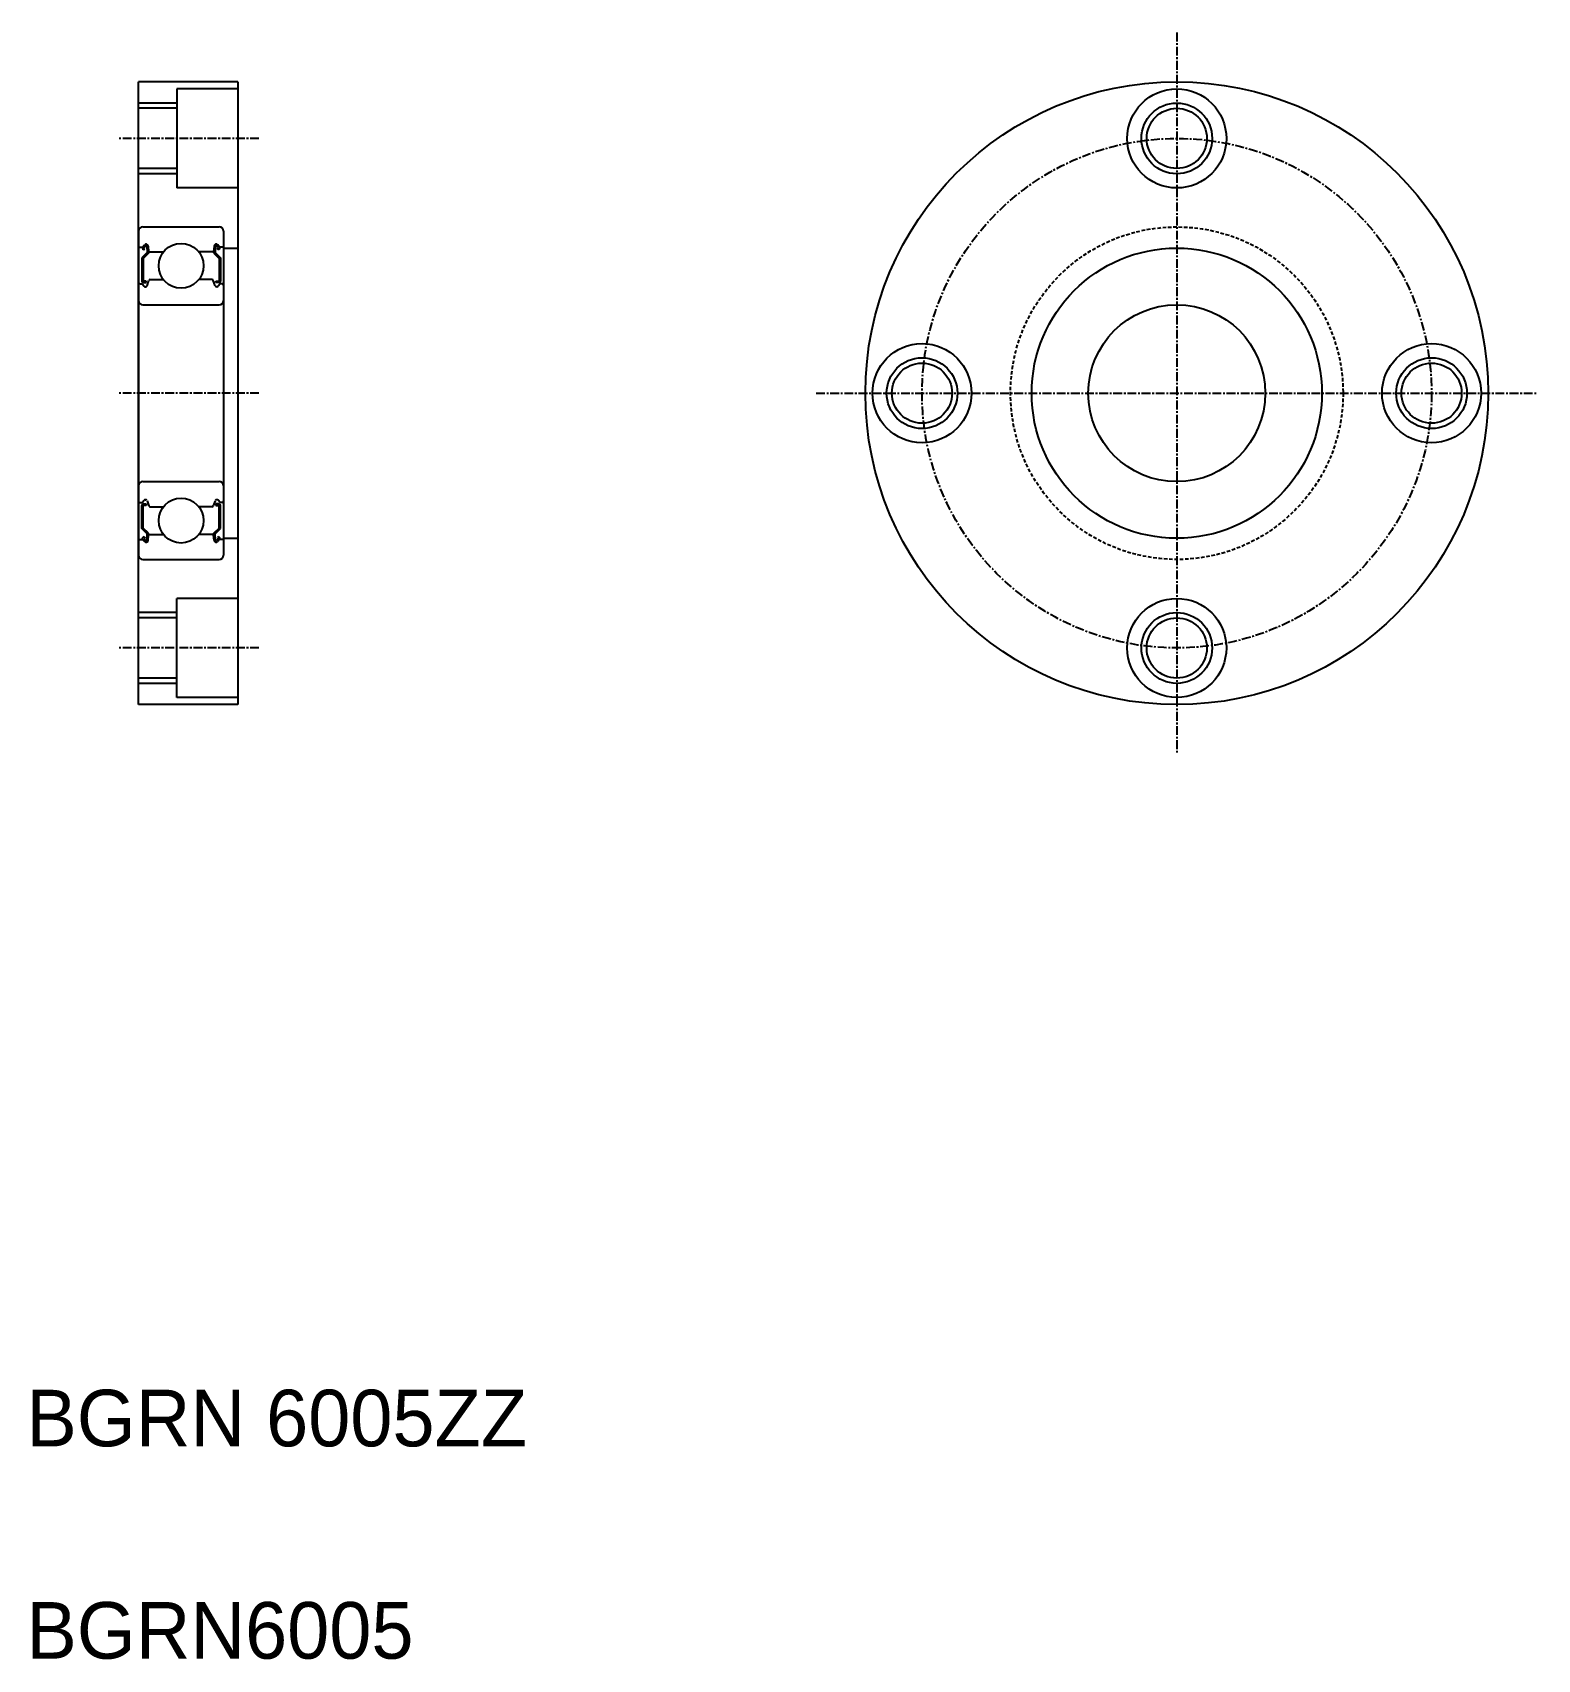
# Model space of a CAD drawing. Extents: x 255 to 468, y 85 to 315.
import ezdxf

# ---------------------------------------------------------------- set-up
doc = ezdxf.new("R2010")
doc.units = 0
doc.linetypes.add('CENTER', pattern=[2, 1.25, -0.25, 0.25, -0.25])
doc.linetypes.add('DASHED', pattern=[0.75, 0.5, -0.25])
doc.layers.get('0').update_dxf_attribs({"linetype": 'CONTINUOUS'})
doc.layers.add('CENTER', color=1, linetype='CENTER')

msp = doc.modelspace()

# ---------------------------------------------------------------- linework, layer by layer
for p, q in [((270.4, 219.7), (270.4, 307.7)), ((284.4, 307.7), (270.4, 307.7)), ((284.4, 306.7), (275.8, 306.7)), ((275.8, 306.7), (275.8, 292.7)), ((277.4, 307.7), (277.4, 307.7)), ((280.9, 307.7), (280.9, 307.7)), ((284.4, 307.7), (284.4, 219.7)), ((275.8, 303.95), (270.4, 303.95)), ((275.8, 295.45), (270.4, 295.45)), ((284.4, 292.7), (275.8, 292.7)), ((270.4, 286.6), (270.4, 240.8)), ((271, 287.2), (281.8, 287.2)), ((282.4, 286.6), (282.4, 240.8)), ((270.5, 284.35), (270.96, 284.35)), ((271.58, 283.58), (270.83, 282.83)), ((270.83, 282.83), (270.83, 279.55)), ((270.96, 284.35), (271.21, 284.64)), ((271.14, 283.94), (270.98, 284.06)), ((271.78, 283.5), (271.03, 282.75)), ((271.11, 284.22), (271.36, 284.51)), ((271.26, 284.09), (271.11, 284.22)), ((271.14, 283.94), (271.26, 284.09)), ((271.54, 284.46), (271.58, 283.58)), ((271.74, 284.48), (271.8, 283.74)), ((271.78, 283.97), (271.78, 283.5)), ((271.9, 283.65), (273.89, 283.65)), ((280.9, 283.65), (278.9, 283.65)), ((281.06, 284.48), (280.99, 283.74)), ((281.01, 283.97), (281.01, 283.5)), ((281.01, 283.5), (281.76, 282.75)), ((281.26, 284.46), (281.21, 283.58)), ((281.21, 283.58), (281.96, 282.83)), ((281.68, 284.22), (281.43, 284.51)), ((281.53, 284.09), (281.68, 284.22)), ((281.66, 283.94), (281.53, 284.09)), ((281.84, 284.35), (281.59, 284.64)), ((281.66, 283.94), (281.81, 284.06)), ((282.3, 284.35), (281.84, 284.35)), ((281.96, 282.83), (281.96, 279.55)), ((282.4, 284.2), (284.4, 284.2)), ((271.03, 282.75), (271.03, 279.55)), ((281.76, 282.75), (281.76, 279.55)), ((270.6, 279.15), (270.9, 279.15)), ((270.9, 279.15), (271.17, 278.82)), ((271.48, 279.55), (271.03, 279.55)), ((271.03, 279.35), (271.48, 279.35)), ((271.33, 278.75), (271.39, 278.75)), ((271.48, 279.35), (271.48, 279.55)), ((271.58, 278.88), (271.85, 279.61)), ((272.04, 279.75), (273.89, 279.75)), ((280.76, 279.75), (278.9, 279.75)), ((281.22, 278.88), (280.95, 279.61)), ((281.31, 279.35), (281.31, 279.55)), ((281.31, 279.55), (281.76, 279.55)), ((281.76, 279.35), (281.31, 279.35)), ((281.47, 278.75), (281.4, 278.75)), ((281.9, 279.15), (281.62, 278.82)), ((282.2, 279.15), (281.9, 279.15)), ((271, 276.2), (281.8, 276.2)), ((271, 251.2), (281.8, 251.2)), ((270.9, 248.25), (271.17, 248.57)), ((271.33, 248.65), (271.39, 248.65)), ((271.58, 248.51), (271.85, 247.78)), ((281.22, 248.51), (280.95, 247.78)), ((281.47, 248.65), (281.4, 248.65)), ((281.9, 248.25), (281.62, 248.57)), ((270.6, 248.25), (270.9, 248.25)), ((270.83, 244.56), (270.83, 247.85)), ((271.03, 248.05), (271.48, 248.05)), ((271.03, 244.65), (271.03, 247.85)), ((271.48, 247.85), (271.03, 247.85)), ((271.48, 248.05), (271.48, 247.85)), ((272.04, 247.65), (273.89, 247.65)), ((280.76, 247.65), (278.9, 247.65)), ((281.31, 248.05), (281.31, 247.85)), ((281.76, 248.05), (281.31, 248.05)), ((281.31, 247.85), (281.76, 247.85)), ((281.76, 244.65), (281.76, 247.85)), ((282.2, 248.25), (281.9, 248.25)), ((281.96, 244.56), (281.96, 247.85)), ((271.58, 243.81), (270.83, 244.56)), ((271.78, 243.9), (271.03, 244.65)), ((271.54, 242.94), (271.58, 243.81)), ((271.78, 243.43), (271.78, 243.9)), ((271.9, 243.75), (273.89, 243.75)), ((280.9, 243.75), (278.9, 243.75)), ((281.01, 243.9), (281.76, 244.65)), ((281.01, 243.43), (281.01, 243.9)), ((281.21, 243.81), (281.96, 244.56)), ((281.26, 242.94), (281.21, 243.81)), ((270.5, 243.05), (270.96, 243.05)), ((270.96, 243.05), (271.21, 242.75)), ((271.14, 243.46), (270.98, 243.33)), ((271.26, 243.3), (271.11, 243.17)), ((271.11, 243.17), (271.36, 242.88)), ((271.14, 243.46), (271.26, 243.3)), ((271.74, 242.91), (271.8, 243.65)), ((281.06, 242.91), (280.99, 243.65)), ((281.68, 243.17), (281.43, 242.88)), ((281.66, 243.46), (281.53, 243.3)), ((281.53, 243.3), (281.68, 243.17)), ((281.84, 243.05), (281.59, 242.75)), ((281.66, 243.46), (281.81, 243.33)), ((282.3, 243.05), (281.84, 243.05)), ((282.4, 243.2), (284.4, 243.2)), ((271, 240.2), (281.8, 240.2)), ((273.9, 240.2), (273.9, 240.2)), ((276.4, 240.2), (276.4, 240.2)), ((284.4, 234.7), (275.8, 234.7)), ((275.8, 220.7), (275.8, 234.7)), ((275.8, 231.95), (270.4, 231.95)), ((275.8, 223.45), (270.4, 223.45)), ((284.4, 220.7), (275.8, 220.7)), ((284.4, 219.7), (270.4, 219.7))]:
    msp.add_line(p, q)
at = {"color": 3}
for p, q in [((275.8, 304.7), (270.4, 304.7)), ((275.8, 294.7), (270.4, 294.7)), ((275.8, 232.7), (270.4, 232.7)), ((275.8, 222.7), (270.4, 222.7))]:
    msp.add_line(p, q, dxfattribs=at)
for centre, radius in [((417.09, 263.7), 44), ((417.09, 299.7), 7), ((417.09, 299.7), 4.25), ((276.4, 281.7), 3.17), ((417.09, 263.7), 20.5), ((417.09, 263.7), 12.5), ((381.09, 263.7), 7), ((453.09, 263.7), 7), ((381.09, 263.7), 4.25), ((453.09, 263.7), 4.25), ((276.4, 245.7), 3.17), ((417.09, 227.7), 7), ((417.09, 227.7), 4.25)]:
    msp.add_circle(centre, radius)
for centre in [(417.09, 299.7), (381.09, 263.7), (453.09, 263.7), (417.09, 227.7)]:
    msp.add_circle(centre, 5, dxfattribs=at)
at = {"color": 3, "linetype": 'DASHED'}
msp.add_circle((417.09, 263.7), 23.5, dxfattribs=at)
for centre, radius, start, end in [((271, 286.6), 0.6, 90, 180), ((281.8, 286.6), 0.6, 0, 90), ((270.5, 284.45), 0.1, 180, 270), ((271.11, 284.22), 0.2, 140.0012, 230.0863), ((271.44, 284.45), 0.3, 4.9967, 140.0012), ((271.44, 284.45), 0.1, 2.8198, 140.0023), ((271.9, 283.75), 0.1, 184.9967, 270), ((280.9, 283.75), 0.1, 270, 355.0033), ((281.36, 284.45), 0.3, 39.9988, 175.0033), ((281.36, 284.45), 0.1, 39.9977, 177.1802), ((281.68, 284.22), 0.2, 309.9137, 39.9988), ((282.3, 284.45), 0.1, 270, 0), ((270.6, 278.95), 0.2, 90, 180), ((271.03, 279.55), 0.2, 180, 270), ((271.33, 278.95), 0.2, 219.9945, 270), ((271.39, 278.95), 0.2, 270, 339.9921), ((272.04, 279.55), 0.2, 90, 159.9921), ((280.76, 279.55), 0.2, 20.0079, 90), ((281.4, 278.95), 0.2, 200.0079, 270), ((281.47, 278.95), 0.2, 270, 320.0055), ((281.76, 279.55), 0.2, 270, 0), ((282.2, 278.95), 0.2, 0, 90), ((271, 276.8), 0.6, 180, 270), ((281.8, 276.8), 0.6, 270, 0), ((271, 250.6), 0.6, 90, 180), ((281.8, 250.6), 0.6, 0, 90), ((270.6, 248.45), 0.2, 180, 270), ((271.33, 248.45), 0.2, 90, 140.0055), ((271.39, 248.45), 0.2, 20.0079, 90), ((281.4, 248.45), 0.2, 90, 159.9921), ((281.47, 248.45), 0.2, 39.9945, 90), ((282.2, 248.45), 0.2, 270, 0), ((271.03, 247.85), 0.2, 90, 180), ((272.04, 247.85), 0.2, 200.0079, 270), ((280.76, 247.85), 0.2, 270, 339.9921), ((281.76, 247.85), 0.2, 0, 90), ((271.9, 243.65), 0.1, 90, 175.0033), ((280.9, 243.65), 0.1, 4.9967, 90), ((270.5, 242.95), 0.1, 90, 180), ((271.11, 243.17), 0.2, 129.9137, 219.9988), ((271.44, 242.94), 0.3, 219.9988, 355.0033), ((271.44, 242.94), 0.1, 219.9977, 357.1802), ((281.36, 242.94), 0.3, 184.9967, 320.0012), ((281.36, 242.94), 0.1, 182.8198, 320.0023), ((281.68, 243.17), 0.2, 320.0012, 50.0863), ((282.3, 242.95), 0.1, 0, 90), ((271, 240.8), 0.6, 180, 270), ((281.8, 240.8), 0.6, 270, 0)]:
    msp.add_arc(centre, radius, start, end)
at = {"layer": 'CENTER', "color": 1, "linetype": 'CENTER'}
for p, q in [((417.09, 314.66), (417.09, 212.73)), ((287.4, 299.7), (267.4, 299.7)), ((287.4, 263.7), (267.4, 263.7)), ((366.12, 263.7), (468.05, 263.7)), ((287.4, 227.7), (267.4, 227.7))]:
    msp.add_line(p, q, dxfattribs=at)
msp.add_circle((417.09, 263.7), 36, dxfattribs=at)

# ---------------------------------------------------------------- texts
for s, p in [('BGRN 6005ZZ', (254.53, 114.89)), ('BGRN6005', (254.53, 84.89))]:
    msp.add_text(s, height=8).set_placement(p)

doc.saveas('drawing.dxf')
